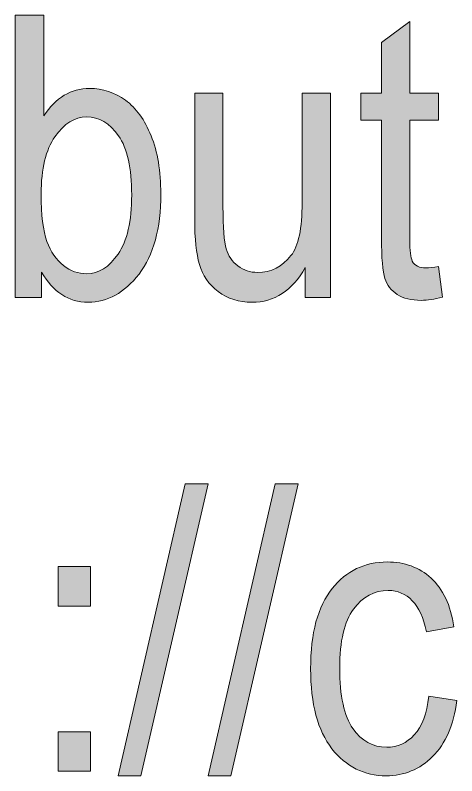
# Model space of a CAD drawing. Header units: inches. Extents: x 19 to 517, y 28 to 779.
# Drawn here: x 106.36 to 126.51, y 75.06 to 109.76 of the extents above; entities that cross this region are included whole.
import ezdxf

# ---------------------------------------------------------------- set-up
doc = ezdxf.new("R2010")
doc.units = ezdxf.units.IN
doc.header["$MEASUREMENT"] = 0
doc.layers.add('Layer 1', color=7, linetype='Continuous')

# ---------------------------------------------------------------- blocks, each defined once
blk = doc.blocks.new('block 443')
at = {"layer": 'Layer 1', "lineweight": 0}
blk.add_open_spline([(107.561, 96.876), (107.561, 96.876), (106.357, 96.876), (106.357, 96.876), (106.357, 96.876), (106.357, 109.761), (106.357, 109.761), (106.357, 109.761), (107.658, 109.761), (107.658, 109.761), (107.658, 109.761), (107.658, 105.164), (107.658, 105.164), (107.933, 105.586), (108.245, 105.9), (108.594, 106.108), (108.943, 106.316), (109.331, 106.421), (109.758, 106.421), (110.356, 106.421), (110.9, 106.242), (111.389, 105.885), (111.878, 105.527), (112.269, 104.985), (112.562, 104.259), (112.855, 103.532), (113.002, 102.65), (113.002, 101.613), (113.002, 100.031), (112.67, 98.811), (112.007, 97.952), (111.343, 97.094), (110.569, 96.665), (109.683, 96.665), (109.237, 96.665), (108.836, 96.781), (108.481, 97.013), (108.126, 97.243), (107.819, 97.588), (107.561, 98.045), (107.561, 98.045), (107.561, 96.876), (107.561, 96.876)], degree=3, knots=[0, 0, 0, 0, 1, 1, 1, 2, 2, 2, 3, 3, 3, 4, 4, 4, 5, 5, 5, 6, 6, 6, 7, 7, 7, 8, 8, 8, 9, 9, 9, 10, 10, 10, 11, 11, 11, 12, 12, 12, 13, 13, 13, 14, 14, 14, 14], dxfattribs=at)
blk = doc.blocks.new('block 444')
at = {"layer": 'Layer 1', "lineweight": 0}
blk.add_open_spline([(107.542, 101.613), (107.542, 100.646), (107.63, 99.923), (107.806, 99.442), (107.983, 98.962), (108.232, 98.596), (108.555, 98.344), (108.878, 98.092), (109.236, 97.966), (109.63, 97.966), (110.165, 97.966), (110.639, 98.266), (111.053, 98.866), (111.467, 99.467), (111.674, 100.365), (111.674, 101.561), (111.674, 102.785), (111.475, 103.685), (111.075, 104.259), (110.676, 104.833), (110.185, 105.12), (109.604, 105.12), (109.069, 105.12), (108.591, 104.819), (108.172, 104.22), (107.752, 103.618), (107.542, 102.75), (107.542, 101.613)], degree=3, knots=[0, 0, 0, 0, 1, 1, 1, 2, 2, 2, 3, 3, 3, 4, 4, 4, 5, 5, 5, 6, 6, 6, 7, 7, 7, 8, 8, 8, 9, 9, 9, 9], dxfattribs=at)
blk = doc.blocks.new('block 445')
at = {"layer": 'Layer 1', "true_color": 0x231f20}
h = blk.add_hatch(color=250, dxfattribs=at)
h.dxf.hatch_style = 2
edge = h.paths.add_edge_path()
edge.add_spline(control_points=[(107.561, 96.876), (107.561, 96.876), (106.357, 96.876), (106.357, 96.876), (106.357, 96.876), (106.357, 109.761), (106.357, 109.761), (106.357, 109.761), (107.658, 109.761), (107.658, 109.761), (107.658, 109.761), (107.658, 105.164), (107.658, 105.164), (107.933, 105.586), (108.245, 105.9), (108.594, 106.108), (108.943, 106.316), (109.331, 106.421), (109.758, 106.421), (110.356, 106.421), (110.9, 106.242), (111.389, 105.885), (111.878, 105.527), (112.269, 104.985), (112.562, 104.259), (112.855, 103.532), (113.002, 102.65), (113.002, 101.613), (113.002, 100.031), (112.67, 98.811), (112.007, 97.952), (111.343, 97.094), (110.569, 96.665), (109.683, 96.665), (109.237, 96.665), (108.836, 96.781), (108.481, 97.013), (108.126, 97.243), (107.819, 97.588), (107.561, 98.045), (107.561, 98.045), (107.561, 96.876), (107.561, 96.876)], knot_values=[0, 0, 0, 0, 1, 1, 1, 2, 2, 2, 3, 3, 3, 4, 4, 4, 5, 5, 5, 6, 6, 6, 7, 7, 7, 8, 8, 8, 9, 9, 9, 10, 10, 10, 11, 11, 11, 12, 12, 12, 13, 13, 13, 14, 14, 14, 14], degree=3, periodic=1)
edge = h.paths.add_edge_path()
edge.add_spline(control_points=[(107.542, 101.613), (107.542, 100.646), (107.63, 99.923), (107.806, 99.442), (107.983, 98.962), (108.232, 98.596), (108.555, 98.344), (108.878, 98.092), (109.236, 97.966), (109.63, 97.966), (110.165, 97.966), (110.639, 98.266), (111.053, 98.866), (111.467, 99.467), (111.674, 100.365), (111.674, 101.561), (111.674, 102.785), (111.475, 103.685), (111.075, 104.259), (110.676, 104.833), (110.185, 105.12), (109.604, 105.12), (109.069, 105.12), (108.591, 104.819), (108.172, 104.22), (107.752, 103.618), (107.542, 102.75), (107.542, 101.613)], knot_values=[0, 0, 0, 0, 1, 1, 1, 2, 2, 2, 3, 3, 3, 4, 4, 4, 5, 5, 5, 6, 6, 6, 7, 7, 7, 8, 8, 8, 9, 9, 9, 9], degree=3, periodic=1)
at = {"layer": 'Layer 1', "lineweight": 0}
for points, knots in [([(107.561, 96.876), (107.561, 96.876), (106.357, 96.876), (106.357, 96.876), (106.357, 96.876), (106.357, 109.761), (106.357, 109.761), (106.357, 109.761), (107.658, 109.761), (107.658, 109.761), (107.658, 109.761), (107.658, 105.164), (107.658, 105.164), (107.933, 105.586), (108.245, 105.9), (108.594, 106.108), (108.943, 106.316), (109.331, 106.421), (109.758, 106.421), (110.356, 106.421), (110.9, 106.242), (111.389, 105.885), (111.878, 105.527), (112.269, 104.985), (112.562, 104.259), (112.855, 103.532), (113.002, 102.65), (113.002, 101.613), (113.002, 100.031), (112.67, 98.811), (112.007, 97.952), (111.343, 97.094), (110.569, 96.665), (109.683, 96.665), (109.237, 96.665), (108.836, 96.781), (108.481, 97.013), (108.126, 97.243), (107.819, 97.588), (107.561, 98.045), (107.561, 98.045), (107.561, 96.876), (107.561, 96.876)], [0, 0, 0, 0, 1, 1, 1, 2, 2, 2, 3, 3, 3, 4, 4, 4, 5, 5, 5, 6, 6, 6, 7, 7, 7, 8, 8, 8, 9, 9, 9, 10, 10, 10, 11, 11, 11, 12, 12, 12, 13, 13, 13, 14, 14, 14, 14]), ([(107.542, 101.613), (107.542, 100.646), (107.63, 99.923), (107.806, 99.442), (107.983, 98.962), (108.232, 98.596), (108.555, 98.344), (108.878, 98.092), (109.236, 97.966), (109.63, 97.966), (110.165, 97.966), (110.639, 98.266), (111.053, 98.866), (111.467, 99.467), (111.674, 100.365), (111.674, 101.561), (111.674, 102.785), (111.475, 103.685), (111.075, 104.259), (110.676, 104.833), (110.185, 105.12), (109.604, 105.12), (109.069, 105.12), (108.591, 104.819), (108.172, 104.22), (107.752, 103.618), (107.542, 102.75), (107.542, 101.613)], [0, 0, 0, 0, 1, 1, 1, 2, 2, 2, 3, 3, 3, 4, 4, 4, 5, 5, 5, 6, 6, 6, 7, 7, 7, 8, 8, 8, 9, 9, 9, 9])]:
    blk.add_open_spline(points, degree=3, knots=knots, dxfattribs=at)
blk = doc.blocks.new('block 446')
at = {"layer": 'Layer 1', "lineweight": 0}
blk.add_open_spline([(119.593, 96.876), (119.593, 96.876), (119.593, 98.247), (119.593, 98.247), (119.295, 97.72), (118.943, 97.324), (118.539, 97.061), (118.134, 96.797), (117.677, 96.665), (117.168, 96.665), (116.564, 96.665), (116.048, 96.827), (115.621, 97.153), (115.193, 97.478), (114.907, 97.89), (114.764, 98.388), (114.62, 98.886), (114.548, 99.565), (114.548, 100.427), (114.548, 100.427), (114.548, 106.21), (114.548, 106.21), (114.548, 106.21), (115.84, 106.21), (115.84, 106.21), (115.84, 106.21), (115.84, 101.033), (115.84, 101.033), (115.84, 100.072), (115.889, 99.429), (115.985, 99.104), (116.082, 98.778), (116.261, 98.518), (116.522, 98.321), (116.782, 98.125), (117.08, 98.027), (117.414, 98.027), (118.035, 98.027), (118.545, 98.282), (118.943, 98.792), (119.283, 99.231), (119.453, 100.037), (119.453, 101.209), (119.453, 101.209), (119.453, 106.21), (119.453, 106.21), (119.453, 106.21), (120.754, 106.21), (120.754, 106.21), (120.754, 106.21), (120.754, 96.876), (120.754, 96.876), (120.754, 96.876), (119.593, 96.876), (119.593, 96.876)], degree=3, knots=[0, 0, 0, 0, 1, 1, 1, 2, 2, 2, 3, 3, 3, 4, 4, 4, 5, 5, 5, 6, 6, 6, 7, 7, 7, 8, 8, 8, 9, 9, 9, 10, 10, 10, 11, 11, 11, 12, 12, 12, 13, 13, 13, 14, 14, 14, 15, 15, 15, 16, 16, 16, 17, 17, 17, 18, 18, 18, 18], dxfattribs=at)
blk = doc.blocks.new('block 447')
at = {"layer": 'Layer 1', "true_color": 0x231f20}
h = blk.add_hatch(color=250, dxfattribs=at)
h.dxf.hatch_style = 2
edge = h.paths.add_edge_path()
edge.add_spline(control_points=[(119.593, 96.876), (119.593, 96.876), (119.593, 98.247), (119.593, 98.247), (119.295, 97.72), (118.943, 97.324), (118.539, 97.061), (118.134, 96.797), (117.677, 96.665), (117.168, 96.665), (116.564, 96.665), (116.048, 96.827), (115.621, 97.153), (115.193, 97.478), (114.907, 97.89), (114.764, 98.388), (114.62, 98.886), (114.548, 99.565), (114.548, 100.427), (114.548, 100.427), (114.548, 106.21), (114.548, 106.21), (114.548, 106.21), (115.84, 106.21), (115.84, 106.21), (115.84, 106.21), (115.84, 101.033), (115.84, 101.033), (115.84, 100.072), (115.889, 99.429), (115.985, 99.104), (116.082, 98.778), (116.261, 98.518), (116.522, 98.321), (116.782, 98.125), (117.08, 98.027), (117.414, 98.027), (118.035, 98.027), (118.545, 98.282), (118.943, 98.792), (119.283, 99.231), (119.453, 100.037), (119.453, 101.209), (119.453, 101.209), (119.453, 106.21), (119.453, 106.21), (119.453, 106.21), (120.754, 106.21), (120.754, 106.21), (120.754, 106.21), (120.754, 96.876), (120.754, 96.876), (120.754, 96.876), (119.593, 96.876), (119.593, 96.876)], knot_values=[0, 0, 0, 0, 1, 1, 1, 2, 2, 2, 3, 3, 3, 4, 4, 4, 5, 5, 5, 6, 6, 6, 7, 7, 7, 8, 8, 8, 9, 9, 9, 10, 10, 10, 11, 11, 11, 12, 12, 12, 13, 13, 13, 14, 14, 14, 15, 15, 15, 16, 16, 16, 17, 17, 17, 18, 18, 18, 18], degree=3, periodic=1)
at = {"layer": 'Layer 1', "lineweight": 0}
blk.add_open_spline([(119.593, 96.876), (119.593, 96.876), (119.593, 98.247), (119.593, 98.247), (119.295, 97.72), (118.943, 97.324), (118.539, 97.061), (118.134, 96.797), (117.677, 96.665), (117.168, 96.665), (116.564, 96.665), (116.048, 96.827), (115.621, 97.153), (115.193, 97.478), (114.907, 97.89), (114.764, 98.388), (114.62, 98.886), (114.548, 99.565), (114.548, 100.427), (114.548, 100.427), (114.548, 106.21), (114.548, 106.21), (114.548, 106.21), (115.84, 106.21), (115.84, 106.21), (115.84, 106.21), (115.84, 101.033), (115.84, 101.033), (115.84, 100.072), (115.889, 99.429), (115.985, 99.104), (116.082, 98.778), (116.261, 98.518), (116.522, 98.321), (116.782, 98.125), (117.08, 98.027), (117.414, 98.027), (118.035, 98.027), (118.545, 98.282), (118.943, 98.792), (119.283, 99.231), (119.453, 100.037), (119.453, 101.209), (119.453, 101.209), (119.453, 106.21), (119.453, 106.21), (119.453, 106.21), (120.754, 106.21), (120.754, 106.21), (120.754, 106.21), (120.754, 96.876), (120.754, 96.876), (120.754, 96.876), (119.593, 96.876), (119.593, 96.876)], degree=3, knots=[0, 0, 0, 0, 1, 1, 1, 2, 2, 2, 3, 3, 3, 4, 4, 4, 5, 5, 5, 6, 6, 6, 7, 7, 7, 8, 8, 8, 9, 9, 9, 10, 10, 10, 11, 11, 11, 12, 12, 12, 13, 13, 13, 14, 14, 14, 15, 15, 15, 16, 16, 16, 17, 17, 17, 18, 18, 18, 18], dxfattribs=at)
blk = doc.blocks.new('block 448')
at = {"layer": 'Layer 1', "lineweight": 0}
blk.add_open_spline([(125.675, 98.291), (125.675, 98.291), (125.851, 96.894), (125.851, 96.894), (125.494, 96.8), (125.172, 96.753), (124.884, 96.753), (124.433, 96.753), (124.07, 96.843), (123.795, 97.021), (123.519, 97.199), (123.33, 97.444), (123.228, 97.755), (123.125, 98.065), (123.074, 98.684), (123.074, 99.609), (123.074, 99.609), (123.074, 104.979), (123.074, 104.979), (123.074, 104.979), (122.125, 104.979), (122.125, 104.979), (122.125, 104.979), (122.125, 106.21), (122.125, 106.21), (122.125, 106.21), (123.074, 106.21), (123.074, 106.21), (123.074, 106.21), (123.074, 108.521), (123.074, 108.521), (123.074, 108.521), (124.366, 109.471), (124.366, 109.471), (124.366, 109.471), (124.366, 106.21), (124.366, 106.21), (124.366, 106.21), (125.675, 106.21), (125.675, 106.21), (125.675, 106.21), (125.675, 104.979), (125.675, 104.979), (125.675, 104.979), (124.366, 104.979), (124.366, 104.979), (124.366, 104.979), (124.366, 99.521), (124.366, 99.521), (124.366, 99.018), (124.404, 98.692), (124.48, 98.546), (124.591, 98.335), (124.799, 98.229), (125.104, 98.229), (125.251, 98.229), (125.441, 98.25), (125.675, 98.291)], degree=3, knots=[0, 0, 0, 0, 1, 1, 1, 2, 2, 2, 3, 3, 3, 4, 4, 4, 5, 5, 5, 6, 6, 6, 7, 7, 7, 8, 8, 8, 9, 9, 9, 10, 10, 10, 11, 11, 11, 12, 12, 12, 13, 13, 13, 14, 14, 14, 15, 15, 15, 16, 16, 16, 17, 17, 17, 18, 18, 18, 19, 19, 19, 19], dxfattribs=at)
blk = doc.blocks.new('block 449')
at = {"layer": 'Layer 1', "true_color": 0x231f20}
h = blk.add_hatch(color=250, dxfattribs=at)
h.dxf.hatch_style = 2
edge = h.paths.add_edge_path()
edge.add_spline(control_points=[(125.675, 98.291), (125.675, 98.291), (125.851, 96.894), (125.851, 96.894), (125.494, 96.8), (125.172, 96.753), (124.884, 96.753), (124.433, 96.753), (124.07, 96.843), (123.795, 97.021), (123.519, 97.199), (123.33, 97.444), (123.228, 97.755), (123.125, 98.065), (123.074, 98.684), (123.074, 99.609), (123.074, 99.609), (123.074, 104.979), (123.074, 104.979), (123.074, 104.979), (122.125, 104.979), (122.125, 104.979), (122.125, 104.979), (122.125, 106.21), (122.125, 106.21), (122.125, 106.21), (123.074, 106.21), (123.074, 106.21), (123.074, 106.21), (123.074, 108.521), (123.074, 108.521), (123.074, 108.521), (124.366, 109.471), (124.366, 109.471), (124.366, 109.471), (124.366, 106.21), (124.366, 106.21), (124.366, 106.21), (125.675, 106.21), (125.675, 106.21), (125.675, 106.21), (125.675, 104.979), (125.675, 104.979), (125.675, 104.979), (124.366, 104.979), (124.366, 104.979), (124.366, 104.979), (124.366, 99.521), (124.366, 99.521), (124.366, 99.018), (124.404, 98.692), (124.48, 98.546), (124.591, 98.335), (124.799, 98.229), (125.104, 98.229), (125.251, 98.229), (125.441, 98.25), (125.675, 98.291)], knot_values=[0, 0, 0, 0, 1, 1, 1, 2, 2, 2, 3, 3, 3, 4, 4, 4, 5, 5, 5, 6, 6, 6, 7, 7, 7, 8, 8, 8, 9, 9, 9, 10, 10, 10, 11, 11, 11, 12, 12, 12, 13, 13, 13, 14, 14, 14, 15, 15, 15, 16, 16, 16, 17, 17, 17, 18, 18, 18, 19, 19, 19, 19], degree=3, periodic=1)
at = {"layer": 'Layer 1', "lineweight": 0}
blk.add_open_spline([(125.675, 98.291), (125.675, 98.291), (125.851, 96.894), (125.851, 96.894), (125.494, 96.8), (125.172, 96.753), (124.884, 96.753), (124.433, 96.753), (124.07, 96.843), (123.795, 97.021), (123.519, 97.199), (123.33, 97.444), (123.228, 97.755), (123.125, 98.065), (123.074, 98.684), (123.074, 99.609), (123.074, 99.609), (123.074, 104.979), (123.074, 104.979), (123.074, 104.979), (122.125, 104.979), (122.125, 104.979), (122.125, 104.979), (122.125, 106.21), (122.125, 106.21), (122.125, 106.21), (123.074, 106.21), (123.074, 106.21), (123.074, 106.21), (123.074, 108.521), (123.074, 108.521), (123.074, 108.521), (124.366, 109.471), (124.366, 109.471), (124.366, 109.471), (124.366, 106.21), (124.366, 106.21), (124.366, 106.21), (125.675, 106.21), (125.675, 106.21), (125.675, 106.21), (125.675, 104.979), (125.675, 104.979), (125.675, 104.979), (124.366, 104.979), (124.366, 104.979), (124.366, 104.979), (124.366, 99.521), (124.366, 99.521), (124.366, 99.018), (124.404, 98.692), (124.48, 98.546), (124.591, 98.335), (124.799, 98.229), (125.104, 98.229), (125.251, 98.229), (125.441, 98.25), (125.675, 98.291)], degree=3, knots=[0, 0, 0, 0, 1, 1, 1, 2, 2, 2, 3, 3, 3, 4, 4, 4, 5, 5, 5, 6, 6, 6, 7, 7, 7, 8, 8, 8, 9, 9, 9, 10, 10, 10, 11, 11, 11, 12, 12, 12, 13, 13, 13, 14, 14, 14, 15, 15, 15, 16, 16, 16, 17, 17, 17, 18, 18, 18, 19, 19, 19, 19], dxfattribs=at)
blk = doc.blocks.new('block 523')
at = {"layer": 'Layer 1', "lineweight": 0}
blk.add_lwpolyline([(108.317, 82.808), (108.317, 84.609), (109.794, 84.609), (109.794, 82.808), (108.317, 82.808)], dxfattribs=at)
blk = doc.blocks.new('block 524')
at = {"layer": 'Layer 1', "lineweight": 0}
blk.add_lwpolyline([(108.317, 75.275), (108.317, 77.077), (109.794, 77.077), (109.794, 75.275), (108.317, 75.275)], dxfattribs=at)
blk = doc.blocks.new('block 525')
at = {"layer": 'Layer 1', "true_color": 0x231f20}
h = blk.add_hatch(color=250, dxfattribs=at)
h.dxf.hatch_style = 2
h.paths.add_polyline_path([(108.317, 82.808), (108.317, 84.609), (109.794, 84.609), (109.794, 82.808)])
h.paths.add_polyline_path([(108.317, 75.275), (108.317, 77.077), (109.794, 77.077), (109.794, 75.275)])
at = {"layer": 'Layer 1', "lineweight": 0}
for points in [[(108.317, 82.808), (108.317, 84.609), (109.794, 84.609), (109.794, 82.808), (108.317, 82.808), (108.317, 82.808)], [(108.317, 75.275), (108.317, 77.077), (109.794, 77.077), (109.794, 75.275), (108.317, 75.275), (108.317, 75.275)]]:
    blk.add_lwpolyline(points, dxfattribs=at)
blk = doc.blocks.new('block 526')
at = {"layer": 'Layer 1', "lineweight": 0}
blk.add_lwpolyline([(111.052, 75.064), (114.113, 88.38), (115.168, 88.38), (112.098, 75.064), (111.052, 75.064)], dxfattribs=at)
blk = doc.blocks.new('block 527')
at = {"layer": 'Layer 1', "true_color": 0x231f20}
h = blk.add_hatch(color=250, dxfattribs=at)
h.dxf.hatch_style = 2
h.paths.add_polyline_path([(111.052, 75.064), (114.113, 88.38), (115.168, 88.38), (112.098, 75.064)])
at = {"layer": 'Layer 1', "lineweight": 0}
blk.add_lwpolyline([(111.052, 75.064), (114.113, 88.38), (115.168, 88.38), (112.098, 75.064), (111.052, 75.064), (111.052, 75.064)], dxfattribs=at)
blk = doc.blocks.new('block 528')
at = {"layer": 'Layer 1', "lineweight": 0}
blk.add_lwpolyline([(115.156, 75.064), (118.217, 88.38), (119.273, 88.38), (116.202, 75.064), (115.156, 75.064)], dxfattribs=at)
blk = doc.blocks.new('block 529')
at = {"layer": 'Layer 1', "true_color": 0x231f20}
h = blk.add_hatch(color=250, dxfattribs=at)
h.dxf.hatch_style = 2
h.paths.add_polyline_path([(115.156, 75.064), (118.217, 88.38), (119.273, 88.38), (116.202, 75.064)])
at = {"layer": 'Layer 1', "lineweight": 0}
blk.add_lwpolyline([(115.156, 75.064), (118.217, 88.38), (119.273, 88.38), (116.202, 75.064), (115.156, 75.064), (115.156, 75.064)], dxfattribs=at)
blk = doc.blocks.new('block 530')
at = {"layer": 'Layer 1', "lineweight": 0}
blk.add_open_spline([(125.236, 78.694), (125.236, 78.694), (126.51, 78.492), (126.51, 78.492), (126.364, 77.379), (125.996, 76.529), (125.407, 75.943), (124.818, 75.357), (124.111, 75.064), (123.285, 75.064), (122.283, 75.064), (121.458, 75.476), (120.811, 76.299), (120.163, 77.122), (119.839, 78.34), (119.839, 79.951), (119.839, 81.574), (120.166, 82.791), (120.819, 83.604), (121.473, 84.414), (122.312, 84.82), (123.338, 84.82), (124.129, 84.82), (124.795, 84.574), (125.337, 84.082), (125.879, 83.59), (126.226, 82.852), (126.379, 81.867), (126.379, 81.867), (125.122, 81.639), (125.122, 81.639), (124.999, 82.269), (124.785, 82.739), (124.48, 83.052), (124.175, 83.363), (123.809, 83.52), (123.381, 83.52), (122.743, 83.52), (122.214, 83.236), (121.795, 82.672), (121.376, 82.105), (121.167, 81.208), (121.167, 79.978), (121.167, 78.706), (121.367, 77.786), (121.769, 77.218), (122.17, 76.649), (122.684, 76.365), (123.311, 76.365), (123.803, 76.365), (124.224, 76.555), (124.572, 76.932), (124.921, 77.311), (125.142, 77.897), (125.236, 78.694)], degree=3, knots=[0, 0, 0, 0, 1, 1, 1, 2, 2, 2, 3, 3, 3, 4, 4, 4, 5, 5, 5, 6, 6, 6, 7, 7, 7, 8, 8, 8, 9, 9, 9, 10, 10, 10, 11, 11, 11, 12, 12, 12, 13, 13, 13, 14, 14, 14, 15, 15, 15, 16, 16, 16, 17, 17, 17, 18, 18, 18, 18], dxfattribs=at)
blk = doc.blocks.new('block 531')
at = {"layer": 'Layer 1', "true_color": 0x231f20}
h = blk.add_hatch(color=250, dxfattribs=at)
h.dxf.hatch_style = 2
edge = h.paths.add_edge_path()
edge.add_spline(control_points=[(125.236, 78.694), (125.236, 78.694), (126.51, 78.492), (126.51, 78.492), (126.364, 77.379), (125.996, 76.529), (125.407, 75.943), (124.818, 75.357), (124.111, 75.064), (123.285, 75.064), (122.283, 75.064), (121.458, 75.476), (120.811, 76.299), (120.163, 77.122), (119.839, 78.34), (119.839, 79.951), (119.839, 81.574), (120.166, 82.791), (120.819, 83.604), (121.473, 84.414), (122.312, 84.82), (123.338, 84.82), (124.129, 84.82), (124.795, 84.574), (125.337, 84.082), (125.879, 83.59), (126.226, 82.852), (126.379, 81.867), (126.379, 81.867), (125.122, 81.639), (125.122, 81.639), (124.999, 82.269), (124.785, 82.739), (124.48, 83.052), (124.175, 83.363), (123.809, 83.52), (123.381, 83.52), (122.743, 83.52), (122.214, 83.236), (121.795, 82.672), (121.376, 82.105), (121.167, 81.208), (121.167, 79.978), (121.167, 78.706), (121.367, 77.786), (121.769, 77.218), (122.17, 76.649), (122.684, 76.365), (123.311, 76.365), (123.803, 76.365), (124.224, 76.555), (124.572, 76.932), (124.921, 77.311), (125.142, 77.897), (125.236, 78.694)], knot_values=[0, 0, 0, 0, 1, 1, 1, 2, 2, 2, 3, 3, 3, 4, 4, 4, 5, 5, 5, 6, 6, 6, 7, 7, 7, 8, 8, 8, 9, 9, 9, 10, 10, 10, 11, 11, 11, 12, 12, 12, 13, 13, 13, 14, 14, 14, 15, 15, 15, 16, 16, 16, 17, 17, 17, 18, 18, 18, 18], degree=3, periodic=1)
at = {"layer": 'Layer 1', "lineweight": 0}
blk.add_open_spline([(125.236, 78.694), (125.236, 78.694), (126.51, 78.492), (126.51, 78.492), (126.364, 77.379), (125.996, 76.529), (125.407, 75.943), (124.818, 75.357), (124.111, 75.064), (123.285, 75.064), (122.283, 75.064), (121.458, 75.476), (120.811, 76.299), (120.163, 77.122), (119.839, 78.34), (119.839, 79.951), (119.839, 81.574), (120.166, 82.791), (120.819, 83.604), (121.473, 84.414), (122.312, 84.82), (123.338, 84.82), (124.129, 84.82), (124.795, 84.574), (125.337, 84.082), (125.879, 83.59), (126.226, 82.852), (126.379, 81.867), (126.379, 81.867), (125.122, 81.639), (125.122, 81.639), (124.999, 82.269), (124.785, 82.739), (124.48, 83.052), (124.175, 83.363), (123.809, 83.52), (123.381, 83.52), (122.743, 83.52), (122.214, 83.236), (121.795, 82.672), (121.376, 82.105), (121.167, 81.208), (121.167, 79.978), (121.167, 78.706), (121.367, 77.786), (121.769, 77.218), (122.17, 76.649), (122.684, 76.365), (123.311, 76.365), (123.803, 76.365), (124.224, 76.555), (124.572, 76.932), (124.921, 77.311), (125.142, 77.897), (125.236, 78.694)], degree=3, knots=[0, 0, 0, 0, 1, 1, 1, 2, 2, 2, 3, 3, 3, 4, 4, 4, 5, 5, 5, 6, 6, 6, 7, 7, 7, 8, 8, 8, 9, 9, 9, 10, 10, 10, 11, 11, 11, 12, 12, 12, 13, 13, 13, 14, 14, 14, 15, 15, 15, 16, 16, 16, 17, 17, 17, 18, 18, 18, 18], dxfattribs=at)

msp = doc.modelspace()

# ---------------------------------------------------------------- block references
at = {"layer": 'Layer 1'}
for name in ['block 443', 'block 445', 'block 448', 'block 449', 'block 446', 'block 447', 'block 444', 'block 526', 'block 527', 'block 528', 'block 529', 'block 530', 'block 531', 'block 523', 'block 525', 'block 524']:
    msp.add_blockref(name, (0, 0), dxfattribs=at)

doc.saveas('drawing.dxf')
